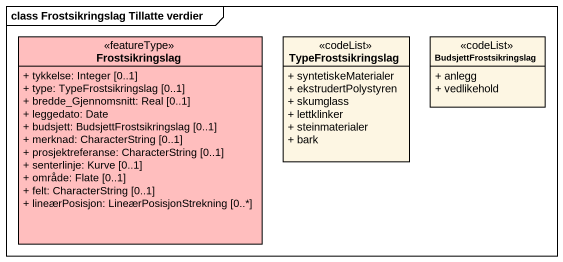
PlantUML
@startuml
mainframe class Frostsikringslag Tillatte verdier
hide circle
hide empty members
skinparam classAttributeIconSize 0
class Frostsikringslag <<featureType>> #FFBEBE {
  + tykkelse: Integer [0..1]
  + type: TypeFrostsikringslag [0..1]
  + bredde_Gjennomsnitt: Real [0..1]
  + leggedato: Date
  + budsjett: BudsjettFrostsikringslag [0..1]
  + merknad: CharacterString [0..1]
  + prosjektreferanse: CharacterString [0..1]
  + senterlinje: Kurve [0..1]
  + område: Flate [0..1]
  + felt: CharacterString [0..1]
  + lineærPosisjon: LineærPosisjonStrekning [0..*]
}
class TypeFrostsikringslag <<codeList>> {
  + syntetiskeMaterialer
  + ekstrudertPolystyren
  + skumglass
  + lettklinker
  + steinmaterialer
  + bark
}
class BudsjettFrostsikringslag <<codeList>> {
  + anlegg
  + vedlikehold
}
@enduml
